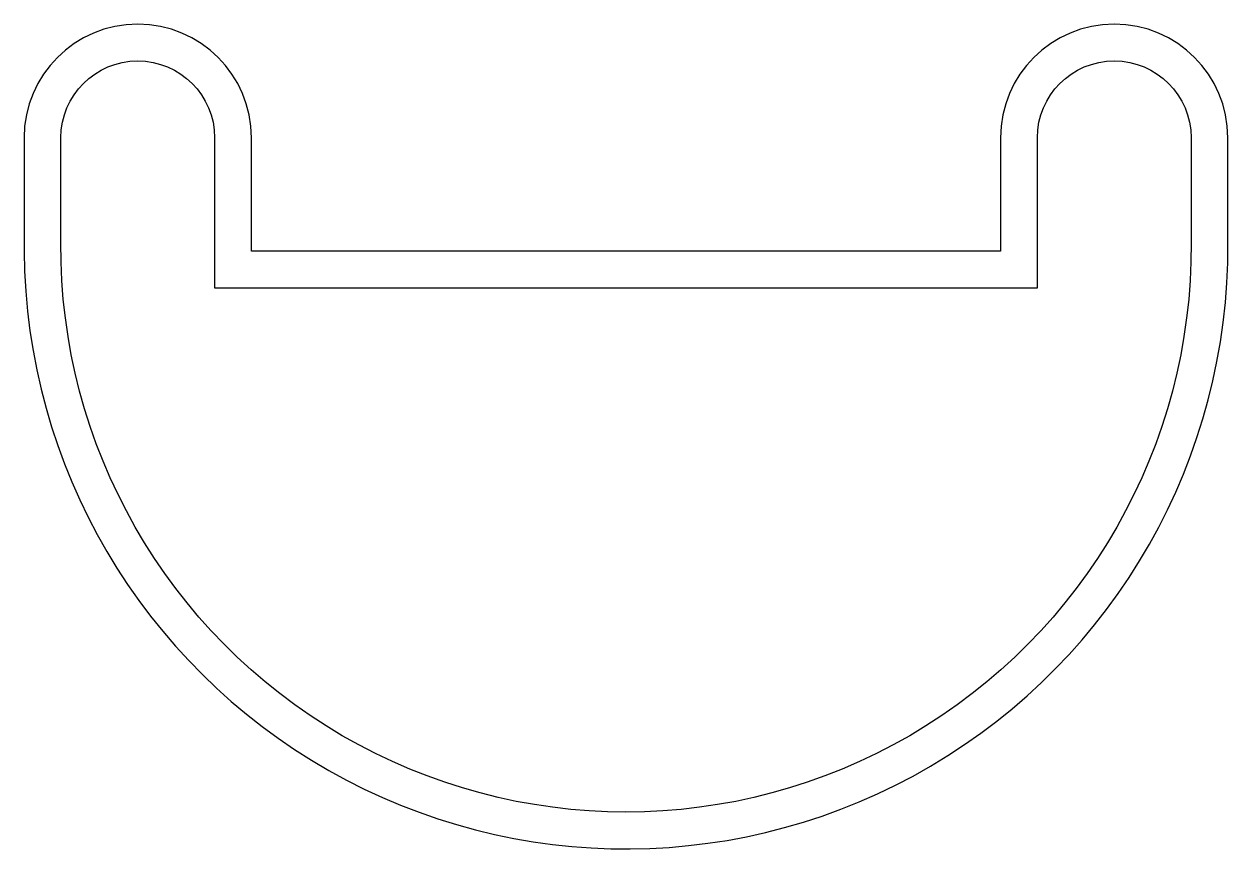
# Model space of a CAD drawing. Extents: x 1414.9 to 1480.3, y -30.4 to 14.4.
import ezdxf

# ---------------------------------------------------------------- set-up
doc = ezdxf.new("R2010")
doc.units = 0
doc.header["$LTSCALE"] = 15
doc.layers.get('0').update_dxf_attribs({"linetype": 'CONTINUOUS'})

msp = doc.modelspace()

# ---------------------------------------------------------------- linework, layer by layer
for points in [[(1427.238, 2.085), (1427.238, 8.24, 1), (1414.888, 8.24), (1414.888, 2.085, 1), (1480.288, 2.547), (1480.288, 8.24, 1), (1467.938, 8.24), (1467.938, 2.085)], [(1416.888, 8.24, -1), (1425.238, 8.24), (1425.238, 0.085), (1469.938, 0.085), (1469.938, 8.24, -1), (1478.288, 8.24), (1478.288, 2.539, -1.007311), (1416.888, 2.539)]]:
    msp.add_lwpolyline(points, format="xyb", close=True)

doc.saveas('drawing.dxf')
